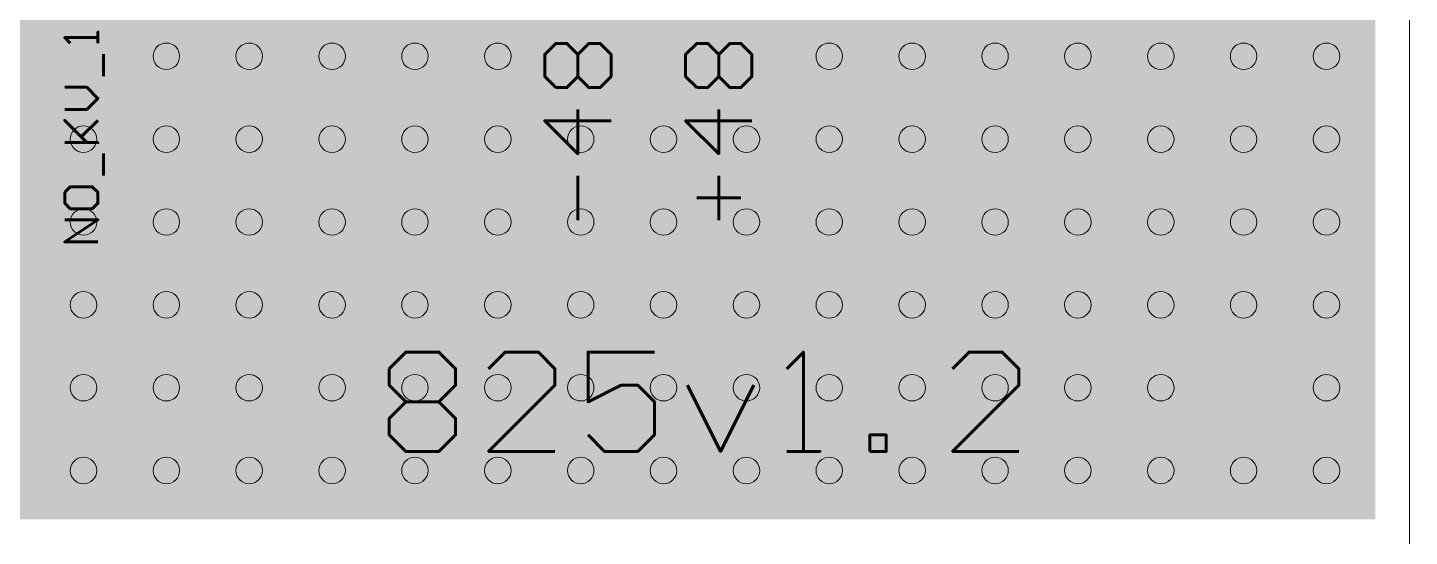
# Model space of a CAD drawing. Header units: millimetres. Extents: x 0 to 210, y 0 to 297.
# Drawn here: x 129.91 to 171.59, y 208.74 to 224.09 of the extents above; entities that cross this region are included whole.
import ezdxf

# ---------------------------------------------------------------- set-up
doc = ezdxf.new("R2010")
doc.units = ezdxf.units.MM
for name, pattern in [('K5LT32768', [0]), ('K5LT32801', [0]), ('K5LT32804', [0]), ('K5LT32807', [0])]:
    doc.linetypes.add(name, pattern=pattern)

# ---------------------------------------------------------------- blocks, each defined once
blk = doc.blocks.new('U0')
for points in [[(163.705, 216.302), (163.786, 216.37), (169.391, 216.37), (169.479, 216.302)], [(163.786, 216.37), (163.855, 216.417), (169.33, 216.417), (169.391, 216.37)], [(163.855, 216.417), (163.942, 216.475), (169.234, 216.475), (169.33, 216.417)], [(163.942, 216.475), (164.017, 216.515), (169.169, 216.515), (169.234, 216.475)], [(164.017, 216.515), (164.109, 216.563), (169.066, 216.563), (169.169, 216.515)], [(164.109, 216.563), (164.189, 216.595), (168.998, 216.595), (169.066, 216.563)], [(164.189, 216.595), (164.284, 216.633), (168.889, 216.633), (168.998, 216.595)], [(164.284, 216.633), (164.37, 216.656), (168.82, 216.656), (168.889, 216.633)], [(164.37, 216.656), (164.466, 216.683), (168.703, 216.683), (168.82, 216.656)], [(164.466, 216.683), (164.56, 216.698), (168.636, 216.698), (168.703, 216.683)], [(164.56, 216.698), (164.652, 216.713), (168.507, 216.713), (168.636, 216.698)], [(164.652, 216.713), (164.778, 216.72), (168.449, 216.72), (168.507, 216.713)], [(164.778, 216.72), (164.84, 216.723), (168.34, 216.723), (168.449, 216.72)], [(163.341, 215.871), (163.397, 215.963), (169.781, 215.963), (169.842, 215.871)], [(163.397, 215.963), (163.447, 216.028), (169.737, 216.028), (169.781, 215.963)], [(163.447, 216.028), (163.512, 216.112), (169.666, 216.112), (169.737, 216.028)], [(163.512, 216.112), (163.569, 216.172), (169.616, 216.172), (169.666, 216.112)], [(163.569, 216.172), (163.642, 216.248), (169.535, 216.248), (169.616, 216.172)], [(163.642, 216.248), (163.705, 216.302), (169.479, 216.302), (169.535, 216.248)], [(163.157, 215.453), (163.184, 215.529), (170, 215.529), (170.021, 215.453)], [(163.184, 215.529), (163.219, 215.631), (169.959, 215.631), (170, 215.529)], [(163.219, 215.631), (163.253, 215.704), (169.93, 215.704), (169.959, 215.631)], [(163.253, 215.704), (163.299, 215.802), (169.879, 215.802), (169.93, 215.704)], [(163.299, 215.802), (163.341, 215.871), (169.842, 215.871), (169.879, 215.802)], [(163.094, 215.082), (163.103, 215.161), (170.08, 215.161), (170.084, 215.082)], [(163.103, 215.161), (163.115, 215.269), (170.063, 215.269), (170.08, 215.161)], [(163.115, 215.269), (163.133, 215.348), (170.05, 215.348), (170.063, 215.269)], [(163.133, 215.348), (163.157, 215.453), (170.021, 215.453), (170.05, 215.348)], [(163.09, 214.973), (163.094, 215.082), (170.084, 215.082), (170.09, 214.973)], [(163.09, 211.473), (163.09, 214.973), (170.09, 214.973), (170.09, 211.473)], [(163.096, 211.365), (163.09, 211.473), (170.09, 211.473), (170.087, 211.365)], [(163.1, 211.285), (163.096, 211.365), (170.087, 211.365), (170.078, 211.285)], [(163.118, 211.178), (163.1, 211.285), (170.078, 211.285), (170.065, 211.178)], [(163.131, 211.099), (163.118, 211.178), (170.065, 211.178), (170.047, 211.099)], [(163.16, 210.994), (163.131, 211.099), (170.047, 211.099), (170.023, 210.994)], [(163.181, 210.917), (163.16, 210.994), (170.023, 210.994), (169.997, 210.917)], [(163.221, 210.815), (163.181, 210.917), (169.997, 210.917), (169.962, 210.815)], [(163.25, 210.742), (163.221, 210.815), (169.962, 210.815), (169.927, 210.742)], [(163.302, 210.645), (163.25, 210.742), (169.927, 210.742), (169.882, 210.645)], [(163.338, 210.575), (163.302, 210.645), (169.882, 210.645), (169.839, 210.575)], [(163.4, 210.484), (163.338, 210.575), (169.839, 210.575), (169.784, 210.484)], [(163.444, 210.419), (163.4, 210.484), (169.784, 210.484), (169.734, 210.419)], [(163.515, 210.334), (163.444, 210.419), (169.734, 210.419), (169.669, 210.334)], [(163.565, 210.275), (163.515, 210.334), (169.669, 210.334), (169.612, 210.275)], [(163.645, 210.198), (163.565, 210.275), (169.612, 210.275), (169.539, 210.198)], [(163.701, 210.145), (163.645, 210.198), (169.539, 210.198), (169.475, 210.145)], [(163.79, 210.077), (163.701, 210.145), (169.475, 210.145), (169.395, 210.077)], [(163.851, 210.03), (163.79, 210.077), (169.395, 210.077), (169.325, 210.03)], [(163.947, 209.971), (163.851, 210.03), (169.325, 210.03), (169.238, 209.971)], [(164.012, 209.932), (163.947, 209.971), (169.238, 209.971), (169.163, 209.932)], [(164.115, 209.883), (164.012, 209.932), (169.163, 209.932), (169.072, 209.883)], [(164.183, 209.852), (164.115, 209.883), (169.072, 209.883), (168.991, 209.852)], [(164.292, 209.814), (164.183, 209.852), (168.991, 209.852), (168.896, 209.814)], [(164.361, 209.79), (164.292, 209.814), (168.896, 209.814), (168.81, 209.79)], [(164.477, 209.764), (164.361, 209.79), (168.81, 209.79), (168.715, 209.764)], [(164.545, 209.748), (164.477, 209.764), (168.715, 209.764), (168.621, 209.748)], [(164.674, 209.733), (164.545, 209.748), (168.621, 209.748), (168.529, 209.733)], [(164.732, 209.727), (164.674, 209.733), (168.529, 209.733), (168.403, 209.727)], [(164.84, 209.723), (164.732, 209.727), (168.403, 209.727), (168.34, 209.723)]]:
    blk.add_hatch(color=7).paths.add_polyline_path(points)
blk = doc.blocks.new('U5')
at = {"color": 7, "linetype": 'K5LT32768', "lineweight": 18}
blk.add_circle((169.09, 210.723), 0.4, dxfattribs=at)
blk = doc.blocks.new('U6')
at = {"color": 7, "linetype": 'K5LT32768', "lineweight": 18}
blk.add_circle((169.09, 213.223), 0.4, dxfattribs=at)
blk = doc.blocks.new('U7')
at = {"color": 7, "linetype": 'K5LT32768', "lineweight": 18}
blk.add_circle((169.09, 215.723), 0.4, dxfattribs=at)
blk = doc.blocks.new('U8')
at = {"color": 7, "linetype": 'K5LT32768', "lineweight": 18}
blk.add_circle((166.59, 215.723), 0.4, dxfattribs=at)
blk = doc.blocks.new('U9')
at = {"color": 7, "linetype": 'K5LT32768', "lineweight": 18}
blk.add_circle((164.09, 215.723), 0.4, dxfattribs=at)
blk = doc.blocks.new('U10')
at = {"color": 7, "linetype": 'K5LT32768', "lineweight": 18}
blk.add_circle((164.09, 213.223), 0.4, dxfattribs=at)
blk = doc.blocks.new('U11')
at = {"color": 7, "linetype": 'K5LT32768', "lineweight": 18}
blk.add_circle((164.09, 210.723), 0.4, dxfattribs=at)
blk = doc.blocks.new('U12')
at = {"color": 7, "linetype": 'K5LT32768', "lineweight": 18}
blk.add_circle((166.59, 210.723), 0.4, dxfattribs=at)
blk = doc.blocks.new('U52')
at = {"color": 7, "linetype": 'K5LT32768', "lineweight": 18}
blk.add_circle((136.59, 223.223), 0.4, dxfattribs=at)
blk = doc.blocks.new('U53')
at = {"color": 7, "linetype": 'K5LT32768', "lineweight": 18}
blk.add_circle((134.09, 223.223), 0.4, dxfattribs=at)
blk = doc.blocks.new('U54')
at = {"color": 7, "linetype": 'K5LT32768', "lineweight": 18}
blk.add_circle((144.09, 223.223), 0.4, dxfattribs=at)
blk = doc.blocks.new('U55')
at = {"color": 7, "linetype": 'K5LT32768', "lineweight": 18}
blk.add_circle((141.59, 223.223), 0.4, dxfattribs=at)
blk = doc.blocks.new('U56')
at = {"color": 7, "linetype": 'K5LT32768', "lineweight": 18}
blk.add_circle((139.09, 223.223), 0.4, dxfattribs=at)
blk = doc.blocks.new('U192')
at = {"color": 7, "linetype": 'K5LT32768', "lineweight": 18}
blk.add_circle((149.09, 220.723), 0.4, dxfattribs=at)
blk = doc.blocks.new('U193')
at = {"color": 7, "linetype": 'K5LT32768', "lineweight": 18}
blk.add_circle((151.59, 220.723), 0.4, dxfattribs=at)
blk = doc.blocks.new('U194')
at = {"color": 7, "linetype": 'K5LT32768', "lineweight": 18}
blk.add_circle((139.09, 220.723), 0.4, dxfattribs=at)
blk = doc.blocks.new('U195')
at = {"color": 7, "linetype": 'K5LT32768', "lineweight": 18}
blk.add_circle((141.59, 220.723), 0.4, dxfattribs=at)
blk = doc.blocks.new('U196')
at = {"color": 7, "linetype": 'K5LT32768', "lineweight": 18}
blk.add_circle((144.09, 220.723), 0.4, dxfattribs=at)
blk = doc.blocks.new('U197')
at = {"color": 7, "linetype": 'K5LT32768', "lineweight": 18}
blk.add_circle((146.59, 220.723), 0.4, dxfattribs=at)
blk = doc.blocks.new('U198')
at = {"color": 7, "linetype": 'K5LT32768', "lineweight": 18}
blk.add_circle((131.59, 220.723), 0.4, dxfattribs=at)
blk = doc.blocks.new('U199')
at = {"color": 7, "linetype": 'K5LT32768', "lineweight": 18}
blk.add_circle((134.09, 220.723), 0.4, dxfattribs=at)
blk = doc.blocks.new('U200')
at = {"color": 7, "linetype": 'K5LT32768', "lineweight": 18}
blk.add_circle((136.59, 220.723), 0.4, dxfattribs=at)
blk = doc.blocks.new('U219')
at = {"color": 7, "linetype": 'K5LT32768', "lineweight": 18}
blk.add_circle((149.09, 218.223), 0.4, dxfattribs=at)
blk = doc.blocks.new('U220')
at = {"color": 7, "linetype": 'K5LT32768', "lineweight": 18}
blk.add_circle((151.59, 218.223), 0.4, dxfattribs=at)
blk = doc.blocks.new('U221')
at = {"color": 7, "linetype": 'K5LT32768', "lineweight": 18}
blk.add_circle((139.09, 218.223), 0.4, dxfattribs=at)
blk = doc.blocks.new('U222')
at = {"color": 7, "linetype": 'K5LT32768', "lineweight": 18}
blk.add_circle((141.59, 218.223), 0.4, dxfattribs=at)
blk = doc.blocks.new('U223')
at = {"color": 7, "linetype": 'K5LT32768', "lineweight": 18}
blk.add_circle((144.09, 218.223), 0.4, dxfattribs=at)
blk = doc.blocks.new('U224')
at = {"color": 7, "linetype": 'K5LT32768', "lineweight": 18}
blk.add_circle((146.59, 218.223), 0.4, dxfattribs=at)
blk = doc.blocks.new('U226')
at = {"color": 7, "linetype": 'K5LT32768', "lineweight": 18}
blk.add_circle((131.59, 218.223), 0.4, dxfattribs=at)
blk = doc.blocks.new('U227')
at = {"color": 7, "linetype": 'K5LT32768', "lineweight": 18}
blk.add_circle((134.09, 218.223), 0.4, dxfattribs=at)
blk = doc.blocks.new('U228')
at = {"color": 7, "linetype": 'K5LT32768', "lineweight": 18}
blk.add_circle((136.59, 218.223), 0.4, dxfattribs=at)
blk = doc.blocks.new('U250')
at = {"color": 7, "linetype": 'K5LT32768', "lineweight": 18}
blk.add_circle((149.09, 215.723), 0.4, dxfattribs=at)
blk = doc.blocks.new('U251')
at = {"color": 7, "linetype": 'K5LT32768', "lineweight": 18}
blk.add_circle((151.59, 215.723), 0.4, dxfattribs=at)
blk = doc.blocks.new('U252')
at = {"color": 7, "linetype": 'K5LT32768', "lineweight": 18}
blk.add_circle((139.09, 215.723), 0.4, dxfattribs=at)
blk = doc.blocks.new('U253')
at = {"color": 7, "linetype": 'K5LT32768', "lineweight": 18}
blk.add_circle((141.59, 215.723), 0.4, dxfattribs=at)
blk = doc.blocks.new('U254')
at = {"color": 7, "linetype": 'K5LT32768', "lineweight": 18}
blk.add_circle((144.09, 215.723), 0.4, dxfattribs=at)
blk = doc.blocks.new('U255')
at = {"color": 7, "linetype": 'K5LT32768', "lineweight": 18}
blk.add_circle((146.59, 215.723), 0.4, dxfattribs=at)
blk = doc.blocks.new('U257')
at = {"color": 7, "linetype": 'K5LT32768', "lineweight": 18}
blk.add_circle((131.59, 215.723), 0.4, dxfattribs=at)
blk = doc.blocks.new('U258')
at = {"color": 7, "linetype": 'K5LT32768', "lineweight": 18}
blk.add_circle((134.09, 215.723), 0.4, dxfattribs=at)
blk = doc.blocks.new('U259')
at = {"color": 7, "linetype": 'K5LT32768', "lineweight": 18}
blk.add_circle((136.59, 215.723), 0.4, dxfattribs=at)
blk = doc.blocks.new('U281')
at = {"color": 7, "linetype": 'K5LT32768', "lineweight": 18}
blk.add_circle((149.09, 213.223), 0.4, dxfattribs=at)
blk = doc.blocks.new('U282')
at = {"color": 7, "linetype": 'K5LT32768', "lineweight": 18}
blk.add_circle((151.59, 213.223), 0.4, dxfattribs=at)
blk = doc.blocks.new('U283')
at = {"color": 7, "linetype": 'K5LT32768', "lineweight": 18}
blk.add_circle((139.09, 213.223), 0.4, dxfattribs=at)
blk = doc.blocks.new('U284')
at = {"color": 7, "linetype": 'K5LT32768', "lineweight": 18}
blk.add_circle((141.59, 213.223), 0.4, dxfattribs=at)
blk = doc.blocks.new('U285')
at = {"color": 7, "linetype": 'K5LT32768', "lineweight": 18}
blk.add_circle((144.09, 213.223), 0.4, dxfattribs=at)
blk = doc.blocks.new('U286')
at = {"color": 7, "linetype": 'K5LT32768', "lineweight": 18}
blk.add_circle((146.59, 213.223), 0.4, dxfattribs=at)
blk = doc.blocks.new('U288')
at = {"color": 7, "linetype": 'K5LT32768', "lineweight": 18}
blk.add_circle((131.59, 213.223), 0.4, dxfattribs=at)
blk = doc.blocks.new('U289')
at = {"color": 7, "linetype": 'K5LT32768', "lineweight": 18}
blk.add_circle((134.09, 213.223), 0.4, dxfattribs=at)
blk = doc.blocks.new('U290')
at = {"color": 7, "linetype": 'K5LT32768', "lineweight": 18}
blk.add_circle((136.59, 213.223), 0.4, dxfattribs=at)
blk = doc.blocks.new('U330')
at = {"color": 7, "linetype": 'K5LT32768', "lineweight": 18}
blk.add_circle((161.59, 223.223), 0.4, dxfattribs=at)
blk = doc.blocks.new('U331')
at = {"color": 7, "linetype": 'K5LT32768', "lineweight": 18}
blk.add_circle((161.59, 220.723), 0.4, dxfattribs=at)
blk = doc.blocks.new('U332')
at = {"color": 7, "linetype": 'K5LT32768', "lineweight": 18}
blk.add_circle((164.09, 223.223), 0.4, dxfattribs=at)
blk = doc.blocks.new('U333')
at = {"color": 7, "linetype": 'K5LT32768', "lineweight": 18}
blk.add_circle((164.09, 220.723), 0.4, dxfattribs=at)
blk = doc.blocks.new('U334')
at = {"color": 7, "linetype": 'K5LT32768', "lineweight": 18}
blk.add_circle((166.59, 223.223), 0.4, dxfattribs=at)
blk = doc.blocks.new('U335')
at = {"color": 7, "linetype": 'K5LT32768', "lineweight": 18}
blk.add_circle((166.59, 220.723), 0.4, dxfattribs=at)
blk = doc.blocks.new('U359')
at = {"color": 7, "linetype": 'K5LT32768', "lineweight": 18}
blk.add_circle((159.09, 223.223), 0.4, dxfattribs=at)
blk = doc.blocks.new('U360')
at = {"color": 7, "linetype": 'K5LT32768', "lineweight": 18}
blk.add_circle((156.59, 223.223), 0.4, dxfattribs=at)
blk = doc.blocks.new('U361')
at = {"color": 7, "linetype": 'K5LT32768', "lineweight": 18}
blk.add_circle((154.09, 223.223), 0.4, dxfattribs=at)
blk = doc.blocks.new('U362')
at = {"color": 7, "linetype": 'K5LT32768', "lineweight": 18}
blk.add_circle((159.09, 220.723), 0.4, dxfattribs=at)
blk = doc.blocks.new('U363')
at = {"color": 7, "linetype": 'K5LT32768', "lineweight": 18}
blk.add_circle((159.09, 218.223), 0.4, dxfattribs=at)
blk = doc.blocks.new('U364')
at = {"color": 7, "linetype": 'K5LT32768', "lineweight": 18}
blk.add_circle((159.09, 215.723), 0.4, dxfattribs=at)
blk = doc.blocks.new('U365')
at = {"color": 7, "linetype": 'K5LT32768', "lineweight": 18}
blk.add_circle((156.59, 220.723), 0.4, dxfattribs=at)
blk = doc.blocks.new('U366')
at = {"color": 7, "linetype": 'K5LT32768', "lineweight": 18}
blk.add_circle((156.59, 218.223), 0.4, dxfattribs=at)
blk = doc.blocks.new('U367')
at = {"color": 7, "linetype": 'K5LT32768', "lineweight": 18}
blk.add_circle((156.59, 215.723), 0.4, dxfattribs=at)
blk = doc.blocks.new('U368')
at = {"color": 7, "linetype": 'K5LT32768', "lineweight": 18}
blk.add_circle((154.09, 220.723), 0.4, dxfattribs=at)
blk = doc.blocks.new('U369')
at = {"color": 7, "linetype": 'K5LT32768', "lineweight": 18}
blk.add_circle((154.09, 218.223), 0.4, dxfattribs=at)
blk = doc.blocks.new('U370')
at = {"color": 7, "linetype": 'K5LT32768', "lineweight": 18}
blk.add_circle((154.09, 215.723), 0.4, dxfattribs=at)
blk = doc.blocks.new('U371')
at = {"color": 7, "linetype": 'K5LT32768', "lineweight": 18}
blk.add_circle((154.09, 213.223), 0.4, dxfattribs=at)
blk = doc.blocks.new('U372')
at = {"color": 7, "linetype": 'K5LT32768', "lineweight": 18}
blk.add_circle((156.59, 213.223), 0.4, dxfattribs=at)
blk = doc.blocks.new('U373')
at = {"color": 7, "linetype": 'K5LT32768', "lineweight": 18}
blk.add_circle((159.09, 213.223), 0.4, dxfattribs=at)
blk = doc.blocks.new('U469')
at = {"color": 7, "linetype": 'K5LT32768', "lineweight": 18}
blk.add_circle((136.59, 210.723), 0.4, dxfattribs=at)
blk = doc.blocks.new('U470')
at = {"color": 7, "linetype": 'K5LT32768', "lineweight": 18}
blk.add_circle((134.09, 210.723), 0.4, dxfattribs=at)
blk = doc.blocks.new('U471')
at = {"color": 7, "linetype": 'K5LT32768', "lineweight": 18}
blk.add_circle((131.59, 210.723), 0.4, dxfattribs=at)
blk = doc.blocks.new('U473')
at = {"color": 7, "linetype": 'K5LT32768', "lineweight": 18}
blk.add_circle((146.59, 210.723), 0.4, dxfattribs=at)
blk = doc.blocks.new('U474')
at = {"color": 7, "linetype": 'K5LT32768', "lineweight": 18}
blk.add_circle((144.09, 210.723), 0.4, dxfattribs=at)
blk = doc.blocks.new('U475')
at = {"color": 7, "linetype": 'K5LT32768', "lineweight": 18}
blk.add_circle((141.59, 210.723), 0.4, dxfattribs=at)
blk = doc.blocks.new('U476')
at = {"color": 7, "linetype": 'K5LT32768', "lineweight": 18}
blk.add_circle((139.09, 210.723), 0.4, dxfattribs=at)
blk = doc.blocks.new('U477')
at = {"color": 7, "linetype": 'K5LT32768', "lineweight": 18}
blk.add_circle((156.59, 210.723), 0.4, dxfattribs=at)
blk = doc.blocks.new('U478')
at = {"color": 7, "linetype": 'K5LT32768', "lineweight": 18}
blk.add_circle((154.09, 210.723), 0.4, dxfattribs=at)
blk = doc.blocks.new('U479')
at = {"color": 7, "linetype": 'K5LT32768', "lineweight": 18}
blk.add_circle((151.59, 210.723), 0.4, dxfattribs=at)
blk = doc.blocks.new('U480')
at = {"color": 7, "linetype": 'K5LT32768', "lineweight": 18}
blk.add_circle((149.09, 210.723), 0.4, dxfattribs=at)
blk = doc.blocks.new('U481')
at = {"color": 7, "linetype": 'K5LT32768', "lineweight": 18}
blk.add_circle((159.09, 210.723), 0.4, dxfattribs=at)
blk = doc.blocks.new('U482')
at = {"color": 7, "linetype": 'K5LT32768', "lineweight": 18}
blk.add_circle((161.59, 210.723), 0.4, dxfattribs=at)
blk = doc.blocks.new('U483')
at = {"color": 7, "linetype": 'K5LT32768', "lineweight": 18}
blk.add_circle((161.59, 213.223), 0.4, dxfattribs=at)
blk = doc.blocks.new('U484')
at = {"color": 7, "linetype": 'K5LT32768', "lineweight": 18}
blk.add_circle((161.59, 215.723), 0.4, dxfattribs=at)
blk = doc.blocks.new('U485')
at = {"color": 7, "linetype": 'K5LT32768', "lineweight": 18}
blk.add_circle((161.59, 218.223), 0.4, dxfattribs=at)
blk = doc.blocks.new('U486')
at = {"color": 7, "linetype": 'K5LT32768', "lineweight": 18}
blk.add_circle((164.09, 218.223), 0.4, dxfattribs=at)
blk = doc.blocks.new('U487')
at = {"color": 7, "linetype": 'K5LT32768', "lineweight": 18}
blk.add_circle((166.59, 218.223), 0.4, dxfattribs=at)
blk = doc.blocks.new('U494')
at = {"color": 7, "linetype": 'K5LT32768', "lineweight": 18}
blk.add_circle((169.09, 223.223), 0.4, dxfattribs=at)
blk = doc.blocks.new('U495')
at = {"color": 7, "linetype": 'K5LT32768', "lineweight": 18}
blk.add_circle((169.09, 220.723), 0.4, dxfattribs=at)
blk = doc.blocks.new('U496')
at = {"color": 7, "linetype": 'K5LT32768', "lineweight": 18}
blk.add_circle((169.09, 218.223), 0.4, dxfattribs=at)
blk = doc.blocks.new('U557')
at = {"true_color": 0xff00ff}
for points in [[(164.269, 216.735), (164.455, 216.784), (168.725, 216.784), (168.911, 216.735)], [(164.455, 216.784), (164.457, 216.785), (168.724, 216.785), (168.725, 216.784)], [(164.457, 216.785), (164.647, 216.815), (168.533, 216.815), (168.724, 216.785)], [(164.647, 216.815), (164.649, 216.815), (168.533, 216.815), (168.533, 216.815)], [(164.649, 216.815), (164.84, 216.825), (168.34, 216.825), (168.533, 216.815)], [(163.465, 216.213), (163.601, 216.349), (169.58, 216.349), (169.716, 216.213)], [(163.601, 216.349), (163.602, 216.35), (169.579, 216.35), (169.58, 216.349)], [(163.602, 216.35), (163.752, 216.471), (169.429, 216.471), (169.579, 216.35)], [(163.752, 216.471), (163.753, 216.472), (169.428, 216.472), (169.429, 216.471)], [(163.753, 216.472), (163.914, 216.577), (169.266, 216.577), (169.428, 216.472)], [(163.914, 216.577), (163.915, 216.577), (169.265, 216.577), (169.266, 216.577)], [(163.915, 216.577), (164.087, 216.665), (169.094, 216.665), (169.265, 216.577)], [(164.087, 216.665), (164.088, 216.665), (169.092, 216.665), (169.094, 216.665)], [(164.088, 216.665), (164.268, 216.734), (168.913, 216.734), (169.092, 216.665)], [(164.268, 216.734), (164.269, 216.735), (168.911, 216.735), (168.913, 216.734)], [(163.237, 215.899), (163.342, 216.061), (169.839, 216.061), (169.944, 215.899)], [(163.342, 216.061), (163.343, 216.062), (169.838, 216.062), (169.839, 216.061)], [(163.343, 216.062), (163.464, 216.212), (169.717, 216.212), (169.838, 216.062)], [(163.464, 216.212), (163.465, 216.213), (169.716, 216.213), (169.717, 216.212)], [(163.029, 215.358), (163.079, 215.544), (170.102, 215.544), (170.151, 215.358)], [(163.079, 215.546), (163.148, 215.725), (170.032, 215.725), (170.101, 215.546)], [(163.079, 215.544), (163.079, 215.546), (170.101, 215.546), (170.102, 215.544)], [(163.148, 215.725), (163.149, 215.727), (170.032, 215.727), (170.032, 215.725)], [(163.149, 215.727), (163.236, 215.898), (169.944, 215.898), (170.032, 215.727)], [(163.236, 215.898), (163.237, 215.899), (169.944, 215.899), (169.944, 215.898)], [(162.989, 214.973), (162.999, 215.165), (170.182, 215.165), (170.192, 214.973)], [(162.999, 215.167), (163.029, 215.357), (170.152, 215.357), (170.182, 215.167)], [(162.999, 215.165), (162.999, 215.167), (170.182, 215.167), (170.182, 215.165)], [(163.029, 215.357), (163.029, 215.358), (170.151, 215.358), (170.152, 215.357)], [(162.989, 211.473), (162.989, 214.973), (170.192, 214.973), (170.192, 211.473)], [(162.999, 211.281), (162.989, 211.473), (170.192, 211.473), (170.182, 211.281)], [(162.999, 211.28), (162.999, 211.281), (170.182, 211.281), (170.182, 211.28)], [(163.029, 211.089), (162.999, 211.28), (170.182, 211.28), (170.152, 211.089)], [(163.029, 211.088), (163.029, 211.089), (170.152, 211.089), (170.151, 211.088)], [(163.079, 210.902), (163.029, 211.088), (170.151, 211.088), (170.102, 210.902)], [(163.079, 210.901), (163.079, 210.902), (170.102, 210.902), (170.101, 210.901)], [(163.148, 210.721), (163.079, 210.901), (170.101, 210.901), (170.032, 210.721)], [(163.149, 210.72), (163.148, 210.721), (170.032, 210.721), (170.032, 210.72)], [(163.236, 210.548), (163.149, 210.72), (170.032, 210.72), (169.944, 210.548)], [(163.237, 210.547), (163.236, 210.548), (169.944, 210.548), (169.944, 210.547)], [(163.342, 210.386), (163.237, 210.547), (169.944, 210.547), (169.839, 210.386)], [(163.343, 210.384), (163.342, 210.386), (169.839, 210.386), (169.838, 210.384)], [(163.464, 210.235), (163.343, 210.384), (169.838, 210.384), (169.717, 210.235)], [(163.465, 210.234), (163.464, 210.235), (169.717, 210.235), (169.716, 210.234)], [(163.601, 210.098), (163.465, 210.234), (169.716, 210.234), (169.58, 210.098)], [(163.602, 210.097), (163.601, 210.098), (169.58, 210.098), (169.579, 210.097)], [(163.752, 209.976), (163.602, 210.097), (169.579, 210.097), (169.429, 209.976)], [(163.753, 209.975), (163.752, 209.976), (169.429, 209.976), (169.428, 209.975)], [(163.914, 209.87), (163.753, 209.975), (169.428, 209.975), (169.267, 209.87)], [(163.915, 209.869), (163.914, 209.87), (169.267, 209.87), (169.265, 209.869)], [(164.087, 209.782), (163.915, 209.869), (169.265, 209.869), (169.094, 209.782)], [(164.088, 209.781), (164.087, 209.782), (169.094, 209.782), (169.092, 209.781)], [(164.268, 209.712), (164.088, 209.781), (169.092, 209.781), (168.913, 209.712)], [(164.269, 209.712), (164.268, 209.712), (168.913, 209.712), (168.911, 209.712)], [(164.455, 209.662), (164.269, 209.712), (168.911, 209.712), (168.725, 209.662)], [(164.457, 209.662), (164.455, 209.662), (168.725, 209.662), (168.724, 209.662)], [(164.647, 209.632), (164.457, 209.662), (168.724, 209.662), (168.534, 209.632)], [(164.648, 209.632), (164.647, 209.632), (168.534, 209.632), (168.531, 209.632)], [(164.84, 209.622), (164.648, 209.632), (168.531, 209.632), (168.34, 209.622)]]:
    blk.add_hatch(color=6, dxfattribs=at).paths.add_polyline_path(points)
blk = doc.blocks.new('U599')
at = {"true_color": 0x00ffff}
for points in [[(163.705, 216.302), (163.786, 216.37), (169.391, 216.37), (169.479, 216.302)], [(163.786, 216.37), (163.855, 216.417), (169.33, 216.417), (169.391, 216.37)], [(163.855, 216.417), (163.942, 216.475), (169.234, 216.475), (169.33, 216.417)], [(163.942, 216.475), (164.017, 216.515), (169.169, 216.515), (169.234, 216.475)], [(164.017, 216.515), (164.109, 216.563), (169.066, 216.563), (169.169, 216.515)], [(164.109, 216.563), (164.189, 216.595), (168.998, 216.595), (169.066, 216.563)], [(164.189, 216.595), (164.284, 216.633), (168.889, 216.633), (168.998, 216.595)], [(164.284, 216.633), (164.37, 216.656), (168.82, 216.656), (168.889, 216.633)], [(164.37, 216.656), (164.466, 216.683), (168.703, 216.683), (168.82, 216.656)], [(164.466, 216.683), (164.56, 216.698), (168.636, 216.698), (168.703, 216.683)], [(164.56, 216.698), (164.652, 216.713), (168.507, 216.713), (168.636, 216.698)], [(164.652, 216.713), (164.778, 216.72), (168.449, 216.72), (168.507, 216.713)], [(164.778, 216.72), (164.84, 216.723), (168.34, 216.723), (168.449, 216.72)], [(163.341, 215.871), (163.397, 215.963), (169.781, 215.963), (169.842, 215.871)], [(163.397, 215.963), (163.447, 216.028), (169.737, 216.028), (169.781, 215.963)], [(163.447, 216.028), (163.512, 216.112), (169.666, 216.112), (169.737, 216.028)], [(163.512, 216.112), (163.569, 216.172), (169.616, 216.172), (169.666, 216.112)], [(163.569, 216.172), (163.642, 216.248), (169.535, 216.248), (169.616, 216.172)], [(163.642, 216.248), (163.705, 216.302), (169.479, 216.302), (169.535, 216.248)], [(163.157, 215.453), (163.184, 215.529), (170, 215.529), (170.021, 215.453)], [(163.184, 215.529), (163.219, 215.631), (169.959, 215.631), (170, 215.529)], [(163.219, 215.631), (163.253, 215.704), (169.93, 215.704), (169.959, 215.631)], [(163.253, 215.704), (163.299, 215.802), (169.879, 215.802), (169.93, 215.704)], [(163.299, 215.802), (163.341, 215.871), (169.842, 215.871), (169.879, 215.802)], [(163.094, 215.082), (163.103, 215.161), (170.08, 215.161), (170.084, 215.082)], [(163.103, 215.161), (163.115, 215.269), (170.063, 215.269), (170.08, 215.161)], [(163.115, 215.269), (163.133, 215.348), (170.05, 215.348), (170.063, 215.269)], [(163.133, 215.348), (163.157, 215.453), (170.021, 215.453), (170.05, 215.348)], [(163.09, 214.973), (163.094, 215.082), (170.084, 215.082), (170.09, 214.973)], [(163.09, 211.473), (163.09, 214.973), (170.09, 214.973), (170.09, 211.473)], [(163.096, 211.365), (163.09, 211.473), (170.09, 211.473), (170.087, 211.365)], [(163.1, 211.285), (163.096, 211.365), (170.087, 211.365), (170.078, 211.285)], [(163.118, 211.178), (163.1, 211.285), (170.078, 211.285), (170.065, 211.178)], [(163.131, 211.099), (163.118, 211.178), (170.065, 211.178), (170.047, 211.099)], [(163.16, 210.994), (163.131, 211.099), (170.047, 211.099), (170.023, 210.994)], [(163.181, 210.917), (163.16, 210.994), (170.023, 210.994), (169.997, 210.917)], [(163.221, 210.815), (163.181, 210.917), (169.997, 210.917), (169.962, 210.815)], [(163.25, 210.742), (163.221, 210.815), (169.962, 210.815), (169.927, 210.742)], [(163.302, 210.645), (163.25, 210.742), (169.927, 210.742), (169.882, 210.645)], [(163.338, 210.575), (163.302, 210.645), (169.882, 210.645), (169.839, 210.575)], [(163.4, 210.484), (163.338, 210.575), (169.839, 210.575), (169.784, 210.484)], [(163.444, 210.419), (163.4, 210.484), (169.784, 210.484), (169.734, 210.419)], [(163.515, 210.334), (163.444, 210.419), (169.734, 210.419), (169.669, 210.334)], [(163.565, 210.275), (163.515, 210.334), (169.669, 210.334), (169.612, 210.275)], [(163.645, 210.198), (163.565, 210.275), (169.612, 210.275), (169.539, 210.198)], [(163.701, 210.145), (163.645, 210.198), (169.539, 210.198), (169.475, 210.145)], [(163.79, 210.077), (163.701, 210.145), (169.475, 210.145), (169.395, 210.077)], [(163.851, 210.03), (163.79, 210.077), (169.395, 210.077), (169.325, 210.03)], [(163.947, 209.971), (163.851, 210.03), (169.325, 210.03), (169.238, 209.971)], [(164.012, 209.932), (163.947, 209.971), (169.238, 209.971), (169.163, 209.932)], [(164.115, 209.883), (164.012, 209.932), (169.163, 209.932), (169.072, 209.883)], [(164.183, 209.852), (164.115, 209.883), (169.072, 209.883), (168.991, 209.852)], [(164.292, 209.814), (164.183, 209.852), (168.991, 209.852), (168.896, 209.814)], [(164.361, 209.79), (164.292, 209.814), (168.896, 209.814), (168.81, 209.79)], [(164.477, 209.764), (164.361, 209.79), (168.81, 209.79), (168.715, 209.764)], [(164.545, 209.748), (164.477, 209.764), (168.715, 209.764), (168.621, 209.748)], [(164.674, 209.733), (164.545, 209.748), (168.621, 209.748), (168.529, 209.733)], [(164.732, 209.727), (164.674, 209.733), (168.529, 209.733), (168.403, 209.727)], [(164.84, 209.723), (164.732, 209.727), (168.403, 209.727), (168.34, 209.723)]]:
    blk.add_hatch(color=4, dxfattribs=at).paths.add_polyline_path(points)
blk = doc.blocks.new('U604')
at = {"color": 4, "linetype": 'K5LT32804', "lineweight": 18, "true_color": 0x00ffff}
blk.add_circle((169.09, 210.723), 0.4, dxfattribs=at)
blk = doc.blocks.new('U605')
at = {"color": 4, "linetype": 'K5LT32804', "lineweight": 18, "true_color": 0x00ffff}
blk.add_circle((169.09, 213.223), 0.4, dxfattribs=at)
blk = doc.blocks.new('U606')
at = {"color": 4, "linetype": 'K5LT32804', "lineweight": 18, "true_color": 0x00ffff}
blk.add_circle((169.09, 215.723), 0.4, dxfattribs=at)
blk = doc.blocks.new('U607')
at = {"color": 4, "linetype": 'K5LT32804', "lineweight": 18, "true_color": 0x00ffff}
blk.add_circle((166.59, 215.723), 0.4, dxfattribs=at)
blk = doc.blocks.new('U608')
at = {"color": 4, "linetype": 'K5LT32804', "lineweight": 18, "true_color": 0x00ffff}
blk.add_circle((164.09, 215.723), 0.4, dxfattribs=at)
blk = doc.blocks.new('U609')
at = {"color": 4, "linetype": 'K5LT32804', "lineweight": 18, "true_color": 0x00ffff}
blk.add_circle((164.09, 213.223), 0.4, dxfattribs=at)
blk = doc.blocks.new('U610')
at = {"color": 4, "linetype": 'K5LT32804', "lineweight": 18, "true_color": 0x00ffff}
blk.add_circle((164.09, 210.723), 0.4, dxfattribs=at)
blk = doc.blocks.new('U611')
at = {"color": 4, "linetype": 'K5LT32804', "lineweight": 18, "true_color": 0x00ffff}
blk.add_circle((166.59, 210.723), 0.4, dxfattribs=at)
blk = doc.blocks.new('U651')
at = {"color": 4, "linetype": 'K5LT32804', "lineweight": 18, "true_color": 0x00ffff}
blk.add_circle((136.59, 223.223), 0.4, dxfattribs=at)
blk = doc.blocks.new('U652')
at = {"color": 4, "linetype": 'K5LT32804', "lineweight": 18, "true_color": 0x00ffff}
blk.add_circle((134.09, 223.223), 0.4, dxfattribs=at)
blk = doc.blocks.new('U653')
at = {"color": 4, "linetype": 'K5LT32804', "lineweight": 18, "true_color": 0x00ffff}
blk.add_circle((144.09, 223.223), 0.4, dxfattribs=at)
blk = doc.blocks.new('U654')
at = {"color": 4, "linetype": 'K5LT32804', "lineweight": 18, "true_color": 0x00ffff}
blk.add_circle((141.59, 223.223), 0.4, dxfattribs=at)
blk = doc.blocks.new('U655')
at = {"color": 4, "linetype": 'K5LT32804', "lineweight": 18, "true_color": 0x00ffff}
blk.add_circle((139.09, 223.223), 0.4, dxfattribs=at)
blk = doc.blocks.new('U791')
at = {"color": 4, "linetype": 'K5LT32804', "lineweight": 18, "true_color": 0x00ffff}
blk.add_circle((149.09, 220.723), 0.4, dxfattribs=at)
blk = doc.blocks.new('U792')
at = {"color": 4, "linetype": 'K5LT32804', "lineweight": 18, "true_color": 0x00ffff}
blk.add_circle((151.59, 220.723), 0.4, dxfattribs=at)
blk = doc.blocks.new('U793')
at = {"color": 4, "linetype": 'K5LT32804', "lineweight": 18, "true_color": 0x00ffff}
blk.add_circle((139.09, 220.723), 0.4, dxfattribs=at)
blk = doc.blocks.new('U794')
at = {"color": 4, "linetype": 'K5LT32804', "lineweight": 18, "true_color": 0x00ffff}
blk.add_circle((141.59, 220.723), 0.4, dxfattribs=at)
blk = doc.blocks.new('U795')
at = {"color": 4, "linetype": 'K5LT32804', "lineweight": 18, "true_color": 0x00ffff}
blk.add_circle((144.09, 220.723), 0.4, dxfattribs=at)
blk = doc.blocks.new('U796')
at = {"color": 4, "linetype": 'K5LT32804', "lineweight": 18, "true_color": 0x00ffff}
blk.add_circle((146.59, 220.723), 0.4, dxfattribs=at)
blk = doc.blocks.new('U797')
at = {"color": 4, "linetype": 'K5LT32804', "lineweight": 18, "true_color": 0x00ffff}
blk.add_circle((131.59, 220.723), 0.4, dxfattribs=at)
blk = doc.blocks.new('U798')
at = {"color": 4, "linetype": 'K5LT32804', "lineweight": 18, "true_color": 0x00ffff}
blk.add_circle((134.09, 220.723), 0.4, dxfattribs=at)
blk = doc.blocks.new('U799')
at = {"color": 4, "linetype": 'K5LT32804', "lineweight": 18, "true_color": 0x00ffff}
blk.add_circle((136.59, 220.723), 0.4, dxfattribs=at)
blk = doc.blocks.new('U818')
at = {"color": 4, "linetype": 'K5LT32804', "lineweight": 18, "true_color": 0x00ffff}
blk.add_circle((149.09, 218.223), 0.4, dxfattribs=at)
blk = doc.blocks.new('U819')
at = {"color": 4, "linetype": 'K5LT32804', "lineweight": 18, "true_color": 0x00ffff}
blk.add_circle((151.59, 218.223), 0.4, dxfattribs=at)
blk = doc.blocks.new('U820')
at = {"color": 4, "linetype": 'K5LT32804', "lineweight": 18, "true_color": 0x00ffff}
blk.add_circle((139.09, 218.223), 0.4, dxfattribs=at)
blk = doc.blocks.new('U821')
at = {"color": 4, "linetype": 'K5LT32804', "lineweight": 18, "true_color": 0x00ffff}
blk.add_circle((141.59, 218.223), 0.4, dxfattribs=at)
blk = doc.blocks.new('U822')
at = {"color": 4, "linetype": 'K5LT32804', "lineweight": 18, "true_color": 0x00ffff}
blk.add_circle((144.09, 218.223), 0.4, dxfattribs=at)
blk = doc.blocks.new('U823')
at = {"color": 4, "linetype": 'K5LT32804', "lineweight": 18, "true_color": 0x00ffff}
blk.add_circle((146.59, 218.223), 0.4, dxfattribs=at)
blk = doc.blocks.new('U825')
at = {"color": 4, "linetype": 'K5LT32804', "lineweight": 18, "true_color": 0x00ffff}
blk.add_circle((131.59, 218.223), 0.4, dxfattribs=at)
blk = doc.blocks.new('U826')
at = {"color": 4, "linetype": 'K5LT32804', "lineweight": 18, "true_color": 0x00ffff}
blk.add_circle((134.09, 218.223), 0.4, dxfattribs=at)
blk = doc.blocks.new('U827')
at = {"color": 4, "linetype": 'K5LT32804', "lineweight": 18, "true_color": 0x00ffff}
blk.add_circle((136.59, 218.223), 0.4, dxfattribs=at)
blk = doc.blocks.new('U849')
at = {"color": 4, "linetype": 'K5LT32804', "lineweight": 18, "true_color": 0x00ffff}
blk.add_circle((149.09, 215.723), 0.4, dxfattribs=at)
blk = doc.blocks.new('U850')
at = {"color": 4, "linetype": 'K5LT32804', "lineweight": 18, "true_color": 0x00ffff}
blk.add_circle((151.59, 215.723), 0.4, dxfattribs=at)
blk = doc.blocks.new('U851')
at = {"color": 4, "linetype": 'K5LT32804', "lineweight": 18, "true_color": 0x00ffff}
blk.add_circle((139.09, 215.723), 0.4, dxfattribs=at)
blk = doc.blocks.new('U852')
at = {"color": 4, "linetype": 'K5LT32804', "lineweight": 18, "true_color": 0x00ffff}
blk.add_circle((141.59, 215.723), 0.4, dxfattribs=at)
blk = doc.blocks.new('U853')
at = {"color": 4, "linetype": 'K5LT32804', "lineweight": 18, "true_color": 0x00ffff}
blk.add_circle((144.09, 215.723), 0.4, dxfattribs=at)
blk = doc.blocks.new('U854')
at = {"color": 4, "linetype": 'K5LT32804', "lineweight": 18, "true_color": 0x00ffff}
blk.add_circle((146.59, 215.723), 0.4, dxfattribs=at)
blk = doc.blocks.new('U856')
at = {"color": 4, "linetype": 'K5LT32804', "lineweight": 18, "true_color": 0x00ffff}
blk.add_circle((131.59, 215.723), 0.4, dxfattribs=at)
blk = doc.blocks.new('U857')
at = {"color": 4, "linetype": 'K5LT32804', "lineweight": 18, "true_color": 0x00ffff}
blk.add_circle((134.09, 215.723), 0.4, dxfattribs=at)
blk = doc.blocks.new('U858')
at = {"color": 4, "linetype": 'K5LT32804', "lineweight": 18, "true_color": 0x00ffff}
blk.add_circle((136.59, 215.723), 0.4, dxfattribs=at)
blk = doc.blocks.new('U880')
at = {"color": 4, "linetype": 'K5LT32804', "lineweight": 18, "true_color": 0x00ffff}
blk.add_circle((149.09, 213.223), 0.4, dxfattribs=at)
blk = doc.blocks.new('U881')
at = {"color": 4, "linetype": 'K5LT32804', "lineweight": 18, "true_color": 0x00ffff}
blk.add_circle((151.59, 213.223), 0.4, dxfattribs=at)
blk = doc.blocks.new('U882')
at = {"color": 4, "linetype": 'K5LT32804', "lineweight": 18, "true_color": 0x00ffff}
blk.add_circle((139.09, 213.223), 0.4, dxfattribs=at)
blk = doc.blocks.new('U883')
at = {"color": 4, "linetype": 'K5LT32804', "lineweight": 18, "true_color": 0x00ffff}
blk.add_circle((141.59, 213.223), 0.4, dxfattribs=at)
blk = doc.blocks.new('U884')
at = {"color": 4, "linetype": 'K5LT32804', "lineweight": 18, "true_color": 0x00ffff}
blk.add_circle((144.09, 213.223), 0.4, dxfattribs=at)
blk = doc.blocks.new('U885')
at = {"color": 4, "linetype": 'K5LT32804', "lineweight": 18, "true_color": 0x00ffff}
blk.add_circle((146.59, 213.223), 0.4, dxfattribs=at)
blk = doc.blocks.new('U887')
at = {"color": 4, "linetype": 'K5LT32804', "lineweight": 18, "true_color": 0x00ffff}
blk.add_circle((131.59, 213.223), 0.4, dxfattribs=at)
blk = doc.blocks.new('U888')
at = {"color": 4, "linetype": 'K5LT32804', "lineweight": 18, "true_color": 0x00ffff}
blk.add_circle((134.09, 213.223), 0.4, dxfattribs=at)
blk = doc.blocks.new('U889')
at = {"color": 4, "linetype": 'K5LT32804', "lineweight": 18, "true_color": 0x00ffff}
blk.add_circle((136.59, 213.223), 0.4, dxfattribs=at)
blk = doc.blocks.new('U929')
at = {"color": 4, "linetype": 'K5LT32804', "lineweight": 18, "true_color": 0x00ffff}
blk.add_circle((161.59, 223.223), 0.4, dxfattribs=at)
blk = doc.blocks.new('U930')
at = {"color": 4, "linetype": 'K5LT32804', "lineweight": 18, "true_color": 0x00ffff}
blk.add_circle((161.59, 220.723), 0.4, dxfattribs=at)
blk = doc.blocks.new('U931')
at = {"color": 4, "linetype": 'K5LT32804', "lineweight": 18, "true_color": 0x00ffff}
blk.add_circle((164.09, 223.223), 0.4, dxfattribs=at)
blk = doc.blocks.new('U932')
at = {"color": 4, "linetype": 'K5LT32804', "lineweight": 18, "true_color": 0x00ffff}
blk.add_circle((164.09, 220.723), 0.4, dxfattribs=at)
blk = doc.blocks.new('U933')
at = {"color": 4, "linetype": 'K5LT32804', "lineweight": 18, "true_color": 0x00ffff}
blk.add_circle((166.59, 223.223), 0.4, dxfattribs=at)
blk = doc.blocks.new('U934')
at = {"color": 4, "linetype": 'K5LT32804', "lineweight": 18, "true_color": 0x00ffff}
blk.add_circle((166.59, 220.723), 0.4, dxfattribs=at)
blk = doc.blocks.new('U958')
at = {"color": 4, "linetype": 'K5LT32804', "lineweight": 18, "true_color": 0x00ffff}
blk.add_circle((159.09, 223.223), 0.4, dxfattribs=at)
blk = doc.blocks.new('U959')
at = {"color": 4, "linetype": 'K5LT32804', "lineweight": 18, "true_color": 0x00ffff}
blk.add_circle((156.59, 223.223), 0.4, dxfattribs=at)
blk = doc.blocks.new('U960')
at = {"color": 4, "linetype": 'K5LT32804', "lineweight": 18, "true_color": 0x00ffff}
blk.add_circle((154.09, 223.223), 0.4, dxfattribs=at)
blk = doc.blocks.new('U961')
at = {"color": 4, "linetype": 'K5LT32804', "lineweight": 18, "true_color": 0x00ffff}
blk.add_circle((159.09, 220.723), 0.4, dxfattribs=at)
blk = doc.blocks.new('U962')
at = {"color": 4, "linetype": 'K5LT32804', "lineweight": 18, "true_color": 0x00ffff}
blk.add_circle((159.09, 218.223), 0.4, dxfattribs=at)
blk = doc.blocks.new('U963')
at = {"color": 4, "linetype": 'K5LT32804', "lineweight": 18, "true_color": 0x00ffff}
blk.add_circle((159.09, 215.723), 0.4, dxfattribs=at)
blk = doc.blocks.new('U964')
at = {"color": 4, "linetype": 'K5LT32804', "lineweight": 18, "true_color": 0x00ffff}
blk.add_circle((156.59, 220.723), 0.4, dxfattribs=at)
blk = doc.blocks.new('U965')
at = {"color": 4, "linetype": 'K5LT32804', "lineweight": 18, "true_color": 0x00ffff}
blk.add_circle((156.59, 218.223), 0.4, dxfattribs=at)
blk = doc.blocks.new('U966')
at = {"color": 4, "linetype": 'K5LT32804', "lineweight": 18, "true_color": 0x00ffff}
blk.add_circle((156.59, 215.723), 0.4, dxfattribs=at)
blk = doc.blocks.new('U967')
at = {"color": 4, "linetype": 'K5LT32804', "lineweight": 18, "true_color": 0x00ffff}
blk.add_circle((154.09, 220.723), 0.4, dxfattribs=at)
blk = doc.blocks.new('U968')
at = {"color": 4, "linetype": 'K5LT32804', "lineweight": 18, "true_color": 0x00ffff}
blk.add_circle((154.09, 218.223), 0.4, dxfattribs=at)
blk = doc.blocks.new('U969')
at = {"color": 4, "linetype": 'K5LT32804', "lineweight": 18, "true_color": 0x00ffff}
blk.add_circle((154.09, 215.723), 0.4, dxfattribs=at)
blk = doc.blocks.new('U970')
at = {"color": 4, "linetype": 'K5LT32804', "lineweight": 18, "true_color": 0x00ffff}
blk.add_circle((154.09, 213.223), 0.4, dxfattribs=at)
blk = doc.blocks.new('U971')
at = {"color": 4, "linetype": 'K5LT32804', "lineweight": 18, "true_color": 0x00ffff}
blk.add_circle((156.59, 213.223), 0.4, dxfattribs=at)
blk = doc.blocks.new('U972')
at = {"color": 4, "linetype": 'K5LT32804', "lineweight": 18, "true_color": 0x00ffff}
blk.add_circle((159.09, 213.223), 0.4, dxfattribs=at)
blk = doc.blocks.new('U1068')
at = {"color": 4, "linetype": 'K5LT32804', "lineweight": 18, "true_color": 0x00ffff}
blk.add_circle((136.59, 210.723), 0.4, dxfattribs=at)
blk = doc.blocks.new('U1069')
at = {"color": 4, "linetype": 'K5LT32804', "lineweight": 18, "true_color": 0x00ffff}
blk.add_circle((134.09, 210.723), 0.4, dxfattribs=at)
blk = doc.blocks.new('U1070')
at = {"color": 4, "linetype": 'K5LT32804', "lineweight": 18, "true_color": 0x00ffff}
blk.add_circle((131.59, 210.723), 0.4, dxfattribs=at)
blk = doc.blocks.new('U1072')
at = {"color": 4, "linetype": 'K5LT32804', "lineweight": 18, "true_color": 0x00ffff}
blk.add_circle((146.59, 210.723), 0.4, dxfattribs=at)
blk = doc.blocks.new('U1073')
at = {"color": 4, "linetype": 'K5LT32804', "lineweight": 18, "true_color": 0x00ffff}
blk.add_circle((144.09, 210.723), 0.4, dxfattribs=at)
blk = doc.blocks.new('U1074')
at = {"color": 4, "linetype": 'K5LT32804', "lineweight": 18, "true_color": 0x00ffff}
blk.add_circle((141.59, 210.723), 0.4, dxfattribs=at)
blk = doc.blocks.new('U1075')
at = {"color": 4, "linetype": 'K5LT32804', "lineweight": 18, "true_color": 0x00ffff}
blk.add_circle((139.09, 210.723), 0.4, dxfattribs=at)
blk = doc.blocks.new('U1076')
at = {"color": 4, "linetype": 'K5LT32804', "lineweight": 18, "true_color": 0x00ffff}
blk.add_circle((156.59, 210.723), 0.4, dxfattribs=at)
blk = doc.blocks.new('U1077')
at = {"color": 4, "linetype": 'K5LT32804', "lineweight": 18, "true_color": 0x00ffff}
blk.add_circle((154.09, 210.723), 0.4, dxfattribs=at)
blk = doc.blocks.new('U1078')
at = {"color": 4, "linetype": 'K5LT32804', "lineweight": 18, "true_color": 0x00ffff}
blk.add_circle((151.59, 210.723), 0.4, dxfattribs=at)
blk = doc.blocks.new('U1079')
at = {"color": 4, "linetype": 'K5LT32804', "lineweight": 18, "true_color": 0x00ffff}
blk.add_circle((149.09, 210.723), 0.4, dxfattribs=at)
blk = doc.blocks.new('U1080')
at = {"color": 4, "linetype": 'K5LT32804', "lineweight": 18, "true_color": 0x00ffff}
blk.add_circle((159.09, 210.723), 0.4, dxfattribs=at)
blk = doc.blocks.new('U1081')
at = {"color": 4, "linetype": 'K5LT32804', "lineweight": 18, "true_color": 0x00ffff}
blk.add_circle((161.59, 210.723), 0.4, dxfattribs=at)
blk = doc.blocks.new('U1082')
at = {"color": 4, "linetype": 'K5LT32804', "lineweight": 18, "true_color": 0x00ffff}
blk.add_circle((161.59, 213.223), 0.4, dxfattribs=at)
blk = doc.blocks.new('U1083')
at = {"color": 4, "linetype": 'K5LT32804', "lineweight": 18, "true_color": 0x00ffff}
blk.add_circle((161.59, 215.723), 0.4, dxfattribs=at)
blk = doc.blocks.new('U1084')
at = {"color": 4, "linetype": 'K5LT32804', "lineweight": 18, "true_color": 0x00ffff}
blk.add_circle((161.59, 218.223), 0.4, dxfattribs=at)
blk = doc.blocks.new('U1085')
at = {"color": 4, "linetype": 'K5LT32804', "lineweight": 18, "true_color": 0x00ffff}
blk.add_circle((164.09, 218.223), 0.4, dxfattribs=at)
blk = doc.blocks.new('U1086')
at = {"color": 4, "linetype": 'K5LT32804', "lineweight": 18, "true_color": 0x00ffff}
blk.add_circle((166.59, 218.223), 0.4, dxfattribs=at)
blk = doc.blocks.new('U1093')
at = {"color": 4, "linetype": 'K5LT32804', "lineweight": 18, "true_color": 0x00ffff}
blk.add_circle((169.09, 223.223), 0.4, dxfattribs=at)
blk = doc.blocks.new('U1094')
at = {"color": 4, "linetype": 'K5LT32804', "lineweight": 18, "true_color": 0x00ffff}
blk.add_circle((169.09, 220.723), 0.4, dxfattribs=at)
blk = doc.blocks.new('U1095')
at = {"color": 4, "linetype": 'K5LT32804', "lineweight": 18, "true_color": 0x00ffff}
blk.add_circle((169.09, 218.223), 0.4, dxfattribs=at)
blk = doc.blocks.new('U1197')
at = {"true_color": 0x0000ff}
for points in [[(164.269, 216.735), (164.455, 216.784), (168.725, 216.784), (168.911, 216.735)], [(164.455, 216.784), (164.457, 216.785), (168.724, 216.785), (168.725, 216.784)], [(164.457, 216.785), (164.647, 216.815), (168.533, 216.815), (168.724, 216.785)], [(164.647, 216.815), (164.649, 216.815), (168.533, 216.815), (168.533, 216.815)], [(164.649, 216.815), (164.84, 216.825), (168.34, 216.825), (168.533, 216.815)], [(163.465, 216.213), (163.601, 216.349), (169.58, 216.349), (169.716, 216.213)], [(163.601, 216.349), (163.602, 216.35), (169.579, 216.35), (169.58, 216.349)], [(163.602, 216.35), (163.752, 216.471), (169.429, 216.471), (169.579, 216.35)], [(163.752, 216.471), (163.753, 216.472), (169.428, 216.472), (169.429, 216.471)], [(163.753, 216.472), (163.914, 216.577), (169.266, 216.577), (169.428, 216.472)], [(163.914, 216.577), (163.915, 216.577), (169.265, 216.577), (169.266, 216.577)], [(163.915, 216.577), (164.087, 216.665), (169.094, 216.665), (169.265, 216.577)], [(164.087, 216.665), (164.088, 216.665), (169.092, 216.665), (169.094, 216.665)], [(164.088, 216.665), (164.268, 216.734), (168.913, 216.734), (169.092, 216.665)], [(164.268, 216.734), (164.269, 216.735), (168.911, 216.735), (168.913, 216.734)], [(163.237, 215.899), (163.342, 216.061), (169.839, 216.061), (169.944, 215.899)], [(163.342, 216.061), (163.343, 216.062), (169.838, 216.062), (169.839, 216.061)], [(163.343, 216.062), (163.464, 216.212), (169.717, 216.212), (169.838, 216.062)], [(163.464, 216.212), (163.465, 216.213), (169.716, 216.213), (169.717, 216.212)], [(163.029, 215.358), (163.079, 215.544), (170.102, 215.544), (170.151, 215.358)], [(163.079, 215.546), (163.148, 215.725), (170.032, 215.725), (170.101, 215.546)], [(163.079, 215.544), (163.079, 215.546), (170.101, 215.546), (170.102, 215.544)], [(163.148, 215.725), (163.149, 215.727), (170.032, 215.727), (170.032, 215.725)], [(163.149, 215.727), (163.236, 215.898), (169.944, 215.898), (170.032, 215.727)], [(163.236, 215.898), (163.237, 215.899), (169.944, 215.899), (169.944, 215.898)], [(162.989, 214.973), (162.999, 215.165), (170.182, 215.165), (170.192, 214.973)], [(162.999, 215.167), (163.029, 215.357), (170.152, 215.357), (170.182, 215.167)], [(162.999, 215.165), (162.999, 215.167), (170.182, 215.167), (170.182, 215.165)], [(163.029, 215.357), (163.029, 215.358), (170.151, 215.358), (170.152, 215.357)], [(162.989, 211.473), (162.989, 214.973), (170.192, 214.973), (170.192, 211.473)], [(162.999, 211.281), (162.989, 211.473), (170.192, 211.473), (170.182, 211.281)], [(162.999, 211.28), (162.999, 211.281), (170.182, 211.281), (170.182, 211.28)], [(163.029, 211.089), (162.999, 211.28), (170.182, 211.28), (170.152, 211.089)], [(163.029, 211.088), (163.029, 211.089), (170.152, 211.089), (170.151, 211.088)], [(163.079, 210.902), (163.029, 211.088), (170.151, 211.088), (170.102, 210.902)], [(163.079, 210.901), (163.079, 210.902), (170.102, 210.902), (170.101, 210.901)], [(163.148, 210.721), (163.079, 210.901), (170.101, 210.901), (170.032, 210.721)], [(163.149, 210.72), (163.148, 210.721), (170.032, 210.721), (170.032, 210.72)], [(163.236, 210.548), (163.149, 210.72), (170.032, 210.72), (169.944, 210.548)], [(163.237, 210.547), (163.236, 210.548), (169.944, 210.548), (169.944, 210.547)], [(163.342, 210.386), (163.237, 210.547), (169.944, 210.547), (169.839, 210.386)], [(163.343, 210.384), (163.342, 210.386), (169.839, 210.386), (169.838, 210.384)], [(163.464, 210.235), (163.343, 210.384), (169.838, 210.384), (169.717, 210.235)], [(163.465, 210.234), (163.464, 210.235), (169.717, 210.235), (169.716, 210.234)], [(163.601, 210.098), (163.465, 210.234), (169.716, 210.234), (169.58, 210.098)], [(163.602, 210.097), (163.601, 210.098), (169.58, 210.098), (169.579, 210.097)], [(163.752, 209.976), (163.602, 210.097), (169.579, 210.097), (169.429, 209.976)], [(163.753, 209.975), (163.752, 209.976), (169.429, 209.976), (169.428, 209.975)], [(163.914, 209.87), (163.753, 209.975), (169.428, 209.975), (169.267, 209.87)], [(163.915, 209.869), (163.914, 209.87), (169.267, 209.87), (169.265, 209.869)], [(164.087, 209.782), (163.915, 209.869), (169.265, 209.869), (169.094, 209.782)], [(164.088, 209.781), (164.087, 209.782), (169.094, 209.782), (169.092, 209.781)], [(164.268, 209.712), (164.088, 209.781), (169.092, 209.781), (168.913, 209.712)], [(164.269, 209.712), (164.268, 209.712), (168.913, 209.712), (168.911, 209.712)], [(164.455, 209.662), (164.269, 209.712), (168.911, 209.712), (168.725, 209.662)], [(164.457, 209.662), (164.455, 209.662), (168.725, 209.662), (168.724, 209.662)], [(164.647, 209.632), (164.457, 209.662), (168.724, 209.662), (168.534, 209.632)], [(164.648, 209.632), (164.647, 209.632), (168.534, 209.632), (168.531, 209.632)], [(164.84, 209.622), (164.648, 209.632), (168.531, 209.632), (168.34, 209.622)]]:
    blk.add_hatch(color=5, dxfattribs=at).paths.add_polyline_path(points)

msp = doc.modelspace()

# ---------------------------------------------------------------- hatches: boundary and pattern name
msp.add_hatch(color=7).paths.add_polyline_path([(57.616, 209.249), (57.616, 249.199), (170.565, 249.199), (170.565, 209.249)])
at = {"true_color": 0x00ffff}
for points in [[(129.352, 221.668), (129.352, 224.223), (170.565, 224.223), (170.565, 221.668)], [(128.606, 221.334), (128.606, 221.668), (170.565, 221.668), (170.565, 221.334)], [(128.606, 221.668), (129.352, 221.668), (170.565, 221.668), (170.565, 221.668)], [(57.616, 221.08), (57.616, 221.334), (170.565, 221.334), (170.565, 221.08)], [(107.606, 221.334), (107.606, 221.334), (170.565, 221.334), (170.565, 221.334)], [(128.606, 221.08), (127.717, 221.08), (170.565, 221.08), (170.565, 221.08)], [(128.606, 220.382), (128.606, 221.08), (170.565, 221.08), (170.565, 220.382)], [(57.616, 209.249), (57.616, 220.382), (170.565, 220.382), (170.565, 209.249)]]:
    msp.add_hatch(color=4, dxfattribs=at).paths.add_polyline_path(points)

# ---------------------------------------------------------------- linework, layer by layer
at = {"color": 1, "linetype": 'K5LT32801', "lineweight": 18, "true_color": 0xff0000}
msp.add_lwpolyline([(56.59, 208.224), (171.59, 208.224), (171.59, 250.224)], dxfattribs=at)
at = {"color": 70, "linetype": 'K5LT32807', "lineweight": 60, "true_color": 0x80ff00}
for points in [[(132.024, 223.621), (132.024, 223.954), (132.024, 223.788), (131.024, 223.788), (131.191, 223.621)], [(132.19, 222.622), (132.19, 223.288)], [(146.507, 222.614), (146.507, 223.28)], [(150.757, 222.614), (150.757, 223.28)], [(131.024, 221.622), (131.69, 221.622), (132.024, 221.955), (131.69, 222.288), (131.024, 222.288)], [(147.507, 221.281), (145.507, 221.281), (146.507, 220.281), (146.507, 221.614)], [(151.757, 221.281), (149.757, 221.281), (150.757, 220.281), (150.757, 221.614)], [(131.024, 220.622), (132.024, 220.622), (131.69, 220.622), (131.024, 221.289), (131.524, 220.789), (132.024, 221.289)], [(132.19, 219.623), (132.19, 220.289)], [(146.507, 218.282), (146.507, 219.615)], [(150.757, 218.282), (150.757, 219.615)], [(150.09, 218.948), (151.423, 218.948)], [(132.024, 217.623), (131.024, 217.623), (132.024, 218.29), (131.024, 218.29)], [(145.814, 211.298), (143.814, 211.298), (145.814, 213.298), (145.814, 213.797), (145.314, 214.297), (144.314, 214.297), (143.814, 213.797)], [(148.813, 214.297), (146.813, 214.297), (146.813, 212.798), (147.813, 213.298), (148.313, 213.298), (148.813, 212.798), (148.813, 211.798), (148.313, 211.298), (147.313, 211.298), (146.813, 211.798)], [(152.811, 211.298), (153.811, 211.298), (153.311, 211.298), (153.311, 214.297), (152.811, 213.797)], [(159.809, 211.298), (157.81, 211.298), (159.809, 213.298), (159.809, 213.797), (159.309, 214.297), (158.31, 214.297), (157.81, 213.797)], [(149.812, 213.298), (150.812, 211.298), (151.812, 213.298)], [(141.315, 212.798), (142.315, 212.798)]]:
    msp.add_lwpolyline(points, dxfattribs=at)
for points in [[(145.84, 222.281), (145.507, 222.614), (145.507, 223.28), (145.84, 223.613), (146.174, 223.613), (146.507, 223.28), (146.84, 223.613), (147.173, 223.613), (147.507, 223.28), (147.507, 222.614), (147.173, 222.281), (146.84, 222.281), (146.507, 222.614), (146.174, 222.281)], [(150.09, 222.281), (149.757, 222.614), (149.757, 223.28), (150.09, 223.613), (150.424, 223.613), (150.757, 223.28), (151.09, 223.613), (151.423, 223.613), (151.757, 223.28), (151.757, 222.614), (151.423, 222.281), (151.09, 222.281), (150.757, 222.614), (150.424, 222.281)], [(131.024, 219.123), (131.024, 218.789), (131.191, 218.623), (131.857, 218.623), (132.024, 218.789), (132.024, 219.123), (131.857, 219.289), (131.191, 219.289)], [(140.815, 213.797), (141.315, 214.297), (142.315, 214.297), (142.815, 213.797), (142.815, 213.298), (142.315, 212.798), (142.815, 212.298), (142.815, 211.798), (142.315, 211.298), (141.315, 211.298), (140.815, 211.798), (140.815, 212.298), (141.315, 212.798), (140.815, 213.298)], [(155.311, 211.298), (155.311, 211.798), (155.81, 211.798), (155.81, 211.298)]]:
    msp.add_lwpolyline(points, close=True, dxfattribs=at)

# ---------------------------------------------------------------- block references
for name in ['U53', 'U652', 'U52', 'U651', 'U56', 'U655', 'U55', 'U654', 'U54', 'U653', 'U361', 'U960', 'U360', 'U959', 'U359', 'U958', 'U330', 'U929', 'U332', 'U931', 'U334', 'U933', 'U494', 'U1093', 'U198', 'U797', 'U199', 'U798', 'U200', 'U799', 'U194', 'U793', 'U195', 'U794', 'U196', 'U795', 'U197', 'U796', 'U192', 'U791', 'U193', 'U792', 'U368', 'U967', 'U365', 'U964', 'U362', 'U961', 'U331', 'U930', 'U333', 'U932', 'U335', 'U934', 'U495', 'U1094', 'U226', 'U825', 'U227', 'U826', 'U228', 'U827', 'U221', 'U820', 'U222', 'U821', 'U223', 'U822', 'U224', 'U823', 'U219', 'U818', 'U220', 'U819', 'U369', 'U968', 'U366', 'U965', 'U363', 'U962', 'U485', 'U1084', 'U486', 'U1085', 'U487', 'U1086', 'U496', 'U1095', 'U557', 'U1197', 'U0', 'U599', 'U257', 'U856', 'U258', 'U857', 'U259', 'U858', 'U252', 'U851', 'U253', 'U852', 'U254', 'U853', 'U255', 'U854', 'U250', 'U849', 'U251', 'U850', 'U370', 'U969', 'U367', 'U966', 'U364', 'U963', 'U484', 'U1083', 'U9', 'U608', 'U8', 'U607', 'U7', 'U606', 'U288', 'U887', 'U289', 'U888', 'U290', 'U889', 'U283', 'U882', 'U284', 'U883', 'U285', 'U884', 'U286', 'U885', 'U281', 'U880', 'U282', 'U881', 'U371', 'U970', 'U372', 'U971', 'U373', 'U972', 'U483', 'U1082', 'U10', 'U609', 'U6', 'U605', 'U471', 'U1070', 'U470', 'U1069', 'U469', 'U1068', 'U476', 'U1075', 'U475', 'U1074', 'U474', 'U1073', 'U473', 'U1072', 'U480', 'U1079', 'U479', 'U1078', 'U478', 'U1077', 'U477', 'U1076', 'U481', 'U1080', 'U482', 'U1081', 'U11', 'U610', 'U12', 'U611', 'U5', 'U604']:
    msp.add_blockref(name, (0, 0))

doc.saveas('drawing.dxf')
